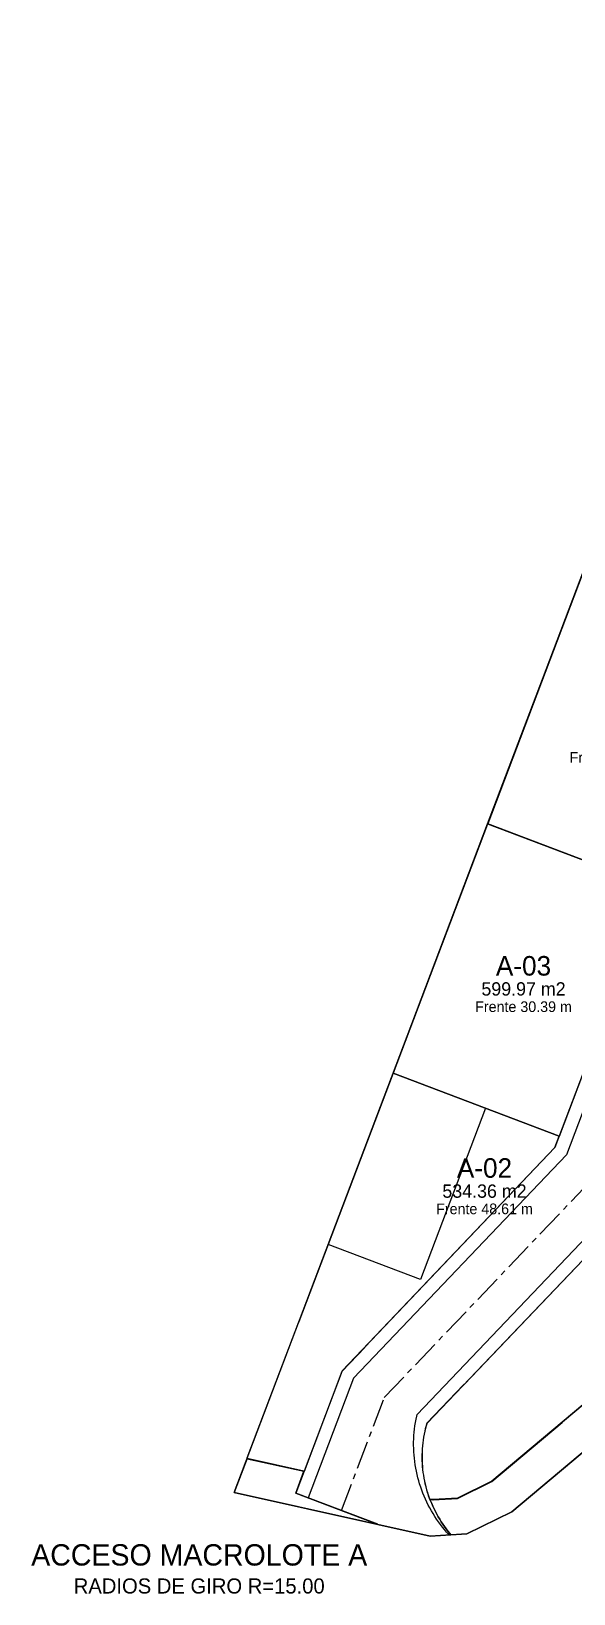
# Model space of a CAD drawing. Header units: metres. Extents: x 357856 to 358234, y 2285113 to 2285465.
# Drawn here: x 357856.5 to 357917.5, y 2285113.2 to 2285289.1 of the extents above; entities that cross this region are included whole.
import ezdxf
from ezdxf.enums import TextEntityAlignment as Align

# ---------------------------------------------------------------- set-up
doc = ezdxf.new("R2010")
doc.units = ezdxf.units.M
doc.linetypes.add('CENTER', pattern=[5.08, 3.175, -0.635, 0.635, -0.635])
for name, color, linetype in [('ACCESO', 1, 'Continuous'), ('BODEGA-HUELLA', 30, 'Continuous'), ('DONACION-AREA-VERDE', 3, 'Continuous'), ('LOTES', 2, 'Continuous'), ('POLIGONO', 5, 'Continuous'), ('TEXTO', 7, 'Continuous'), ('VIAL-ARROYO', 8, 'Continuous'), ('VIAL-DERECHO-VIA', 9, 'Continuous'), ('VIAL-EJE', 1, 'Continuous')]:
    doc.layers.add(name, color=color, linetype=linetype)

msp = doc.modelspace()

# ---------------------------------------------------------------- linework, layer by layer
at = {"layer": 'BODEGA-HUELLA'}
for points in [[(357918.43, 2285227.9), (357937.13, 2285220.81), (357926.5, 2285192.76), (357907.8, 2285199.84), (357918.43, 2285227.9)], [(357907.8, 2285199.84), (357926.5, 2285192.76), (357915.87, 2285164.7), (357897.17, 2285171.79), (357907.8, 2285199.84)], [(357897.16, 2285171.79), (357907.55, 2285167.86), (357900.24, 2285148.57), (357889.85, 2285152.5), (357897.16, 2285171.79)]]:
    msp.add_lwpolyline(points, close=True, dxfattribs=at)
at = {"layer": 'DONACION-AREA-VERDE'}
msp.add_lwpolyline([(358060.71, 2285253.77), (357908.27, 2285125.85), (357908.26, 2285125.85), (357908.26, 2285125.85), (357908.26, 2285125.85), (357908.26, 2285125.85), (357908.26, 2285125.85), (357904.4, 2285123.94), (357904.4, 2285123.94), (357904.4, 2285123.94), (357904.4, 2285123.93), (357904.4, 2285123.93), (357904.4, 2285123.93), (357904.4, 2285123.93), (357904.4, 2285123.93), (357901.66, 2285123.78), (357901.66, 2285123.78), (357901.66, 2285123.78), (357901.66, 2285123.78), (357901.66, 2285123.78), (357901.66, 2285123.78), (357901.66, 2285123.78), (357901.32, 2285123.85), (357901.32, 2285123.85), (357901.32, 2285123.85), (357901.32, 2285123.85), (357901.32, 2285123.85), (357901.32, 2285123.85), (357901.32, 2285123.85), (357901.32, 2285123.85), (357901.32, 2285123.85), (357901.32, 2285123.85), (357901.31, 2285123.85), (357901.31, 2285123.85), (357901.31, 2285123.85), (357901.31, 2285123.85), (357901.31, 2285123.85), (357901.31, 2285123.85), (357901.31, 2285123.84), (357901.31, 2285123.84), (357901.31, 2285123.84), (357901.31, 2285123.84), (357901.31, 2285123.84), (357901.31, 2285123.84), (357901.31, 2285123.84), (357901.31, 2285123.84), (357901.31, 2285123.84), (357901.31, 2285123.84), (357901.38, 2285123.65), (357901.38, 2285123.65), (357901.38, 2285123.65), (357901.38, 2285123.65), (357901.38, 2285123.65), (357901.38, 2285123.65), (357901.51, 2285123.34), (357901.51, 2285123.34), (357901.51, 2285123.34), (357901.51, 2285123.34), (357901.51, 2285123.34), (357901.51, 2285123.34), (357901.64, 2285123.04), (357901.64, 2285123.04), (357901.64, 2285123.04), (357901.64, 2285123.04), (357901.64, 2285123.04), (357901.64, 2285123.04), (357901.78, 2285122.74), (357901.78, 2285122.74), (357901.78, 2285122.74), (357901.78, 2285122.74), (357901.78, 2285122.74), (357901.78, 2285122.74), (357901.93, 2285122.44), (357901.93, 2285122.44), (357901.93, 2285122.44), (357901.93, 2285122.44), (357901.93, 2285122.44), (357901.93, 2285122.44), (357902.08, 2285122.15), (357902.08, 2285122.15), (357902.08, 2285122.15), (357902.08, 2285122.15), (357902.08, 2285122.15), (357902.08, 2285122.15), (357902.24, 2285121.86), (357902.24, 2285121.86), (357902.24, 2285121.86), (357902.24, 2285121.86), (357902.24, 2285121.86), (357902.24, 2285121.86), (357902.41, 2285121.57), (357902.41, 2285121.57), (357902.41, 2285121.57), (357902.41, 2285121.57), (357902.41, 2285121.57), (357902.41, 2285121.57), (357902.59, 2285121.29), (357902.59, 2285121.29), (357902.59, 2285121.29), (357902.59, 2285121.29), (357902.59, 2285121.29), (357902.59, 2285121.29), (357902.77, 2285121.02), (357902.77, 2285121.02), (357902.77, 2285121.02), (357902.77, 2285121.02), (357902.77, 2285121.02), (357902.77, 2285121.02), (357902.96, 2285120.74), (357902.96, 2285120.74), (357902.96, 2285120.74), (357902.96, 2285120.74), (357902.96, 2285120.74), (357902.96, 2285120.74), (357903.15, 2285120.48), (357903.15, 2285120.48), (357903.15, 2285120.48), (357903.15, 2285120.48), (357903.15, 2285120.48), (357903.15, 2285120.48), (357903.36, 2285120.21), (357903.36, 2285120.21), (357903.36, 2285120.21), (357903.36, 2285120.21), (357903.36, 2285120.21), (357903.36, 2285120.21), (357903.56, 2285119.96), (357903.56, 2285119.96), (357903.56, 2285119.96), (357903.56, 2285119.96), (357903.56, 2285119.96), (357903.56, 2285119.96), (357903.67, 2285119.83), (357903.67, 2285119.83), (357903.67, 2285119.83), (357903.67, 2285119.83), (357903.67, 2285119.83), (357903.67, 2285119.83), (357903.67, 2285119.83), (357903.67, 2285119.83), (357903.67, 2285119.83), (357903.67, 2285119.83), (357903.67, 2285119.83), (357903.67, 2285119.83), (357903.67, 2285119.82), (357903.67, 2285119.82), (357903.67, 2285119.82), (357903.67, 2285119.82), (357903.67, 2285119.82), (357903.67, 2285119.82), (357903.68, 2285119.82), (357903.68, 2285119.82), (357903.68, 2285119.82), (357903.68, 2285119.82), (357903.68, 2285119.82), (357903.68, 2285119.82), (357903.68, 2285119.82), (357903.68, 2285119.82), (357903.68, 2285119.82), (357903.68, 2285119.82), (357905.46, 2285119.92), (357905.46, 2285119.92), (357905.46, 2285119.92), (357905.46, 2285119.92), (357905.46, 2285119.92), (357905.46, 2285119.92), (357905.46, 2285119.92), (357905.46, 2285119.92), (357910.51, 2285122.42), (357910.51, 2285122.42), (357910.51, 2285122.42), (357910.51, 2285122.42), (357910.51, 2285122.42), (357910.51, 2285122.42), (358063.94, 2285251.16)], dxfattribs=at)
msp.add_lwpolyline([(357879.28, 2285124.58), (357879.28, 2285124.58), (357879.28, 2285124.58), (357879.28, 2285124.58), (357879.28, 2285124.58), (357879.28, 2285124.57), (357879.28, 2285124.57), (357879.28, 2285124.57), (357879.28, 2285124.57), (357879.28, 2285124.57), (357879.28, 2285124.57), (357879.28, 2285124.57), (357879.28, 2285124.57), (357879.28, 2285124.57), (357879.28, 2285124.57), (357879.28, 2285124.57), (357879.29, 2285124.57), (357879.29, 2285124.57), (357879.29, 2285124.57), (357895.44, 2285120.99), (357895.44, 2285120.99), (357895.44, 2285120.99), (357895.44, 2285120.99), (357895.44, 2285120.99), (357895.45, 2285120.99), (357895.45, 2285120.99), (357895.45, 2285120.99), (357895.45, 2285120.99), (357895.45, 2285120.99), (357895.45, 2285120.99), (357895.45, 2285120.99), (357895.45, 2285120.99), (357895.45, 2285120.99), (357895.45, 2285120.99), (357895.45, 2285120.99), (357895.45, 2285120.99), (357895.45, 2285120.99), (357895.45, 2285120.99), (357895.45, 2285120.99), (357895.45, 2285121), (357895.45, 2285121), (357895.45, 2285121), (357895.45, 2285121), (357895.45, 2285121), (357895.45, 2285121), (357895.45, 2285121), (357895.45, 2285121), (357895.45, 2285121), (357895.45, 2285121), (357895.45, 2285121), (357895.45, 2285121), (357895.45, 2285121.01), (357895.45, 2285121.01), (357895.45, 2285121.01), (357886.21, 2285124.5), (357886.21, 2285124.5), (357886.21, 2285124.5), (357886.21, 2285124.51), (357886.21, 2285124.51), (357886.21, 2285124.51), (357886.21, 2285124.51), (357886.21, 2285124.51), (357886.21, 2285124.51), (357886.21, 2285124.51), (357886.21, 2285124.51), (357886.21, 2285124.51), (357886.21, 2285124.51), (357886.21, 2285124.51), (357886.21, 2285124.51), (357886.21, 2285124.52), (357886.21, 2285124.52), (357886.21, 2285124.52), (357886.21, 2285124.52), (357887.14, 2285126.98), (357887.14, 2285126.98), (357887.14, 2285126.98), (357887.14, 2285126.98), (357887.14, 2285126.98), (357887.14, 2285126.99), (357887.14, 2285126.99), (357887.14, 2285126.99), (357887.14, 2285126.99), (357887.14, 2285126.99), (357887.14, 2285126.99), (357887.14, 2285126.99), (357887.14, 2285126.99), (357887.14, 2285126.99), (357887.14, 2285126.99), (357887.14, 2285126.99), (357887.14, 2285126.99), (357887.14, 2285126.99), (357887.14, 2285126.99), (357887.13, 2285126.99), (357887.13, 2285126.99), (357880.74, 2285128.41), (357880.74, 2285128.41), (357880.74, 2285128.41), (357880.74, 2285128.41), (357880.74, 2285128.41), (357880.74, 2285128.41), (357880.74, 2285128.41), (357880.74, 2285128.41), (357880.73, 2285128.41), (357880.73, 2285128.41), (357880.73, 2285128.41), (357880.73, 2285128.41), (357880.73, 2285128.41), (357880.73, 2285128.41), (357880.73, 2285128.41), (357880.73, 2285128.41), (357880.73, 2285128.41), (357880.73, 2285128.41), (357880.73, 2285128.41), (357879.28, 2285124.58), (357879.28, 2285124.58), (357879.28, 2285124.58)], close=True, dxfattribs=at)
at = {"layer": 'LOTES'}
for points in [[(357918.43, 2285227.89), (357907.81, 2285199.85), (357907.81, 2285199.85), (357907.81, 2285199.85), (357907.81, 2285199.85), (357907.81, 2285199.85), (357907.81, 2285199.85), (357907.81, 2285199.85), (357907.81, 2285199.85), (357907.81, 2285199.85), (357907.81, 2285199.84), (357907.81, 2285199.84), (357907.81, 2285199.84), (357907.81, 2285199.84), (357907.81, 2285199.84), (357907.81, 2285199.84), (357907.81, 2285199.84), (357907.81, 2285199.84), (357907.81, 2285199.84), (357926.49, 2285192.76)], [(357926.49, 2285192.76), (357907.81, 2285199.84), (357907.81, 2285199.84), (357907.81, 2285199.84), (357907.81, 2285199.84), (357907.81, 2285199.84), (357907.81, 2285199.84), (357907.81, 2285199.84), (357907.81, 2285199.84), (357907.8, 2285199.84), (357907.8, 2285199.84), (357907.8, 2285199.84), (357907.8, 2285199.84), (357907.8, 2285199.84), (357907.8, 2285199.84), (357907.8, 2285199.84), (357907.8, 2285199.83), (357907.8, 2285199.83), (357897.17, 2285171.8), (357897.17, 2285171.8), (357897.17, 2285171.8), (357897.17, 2285171.8), (357897.17, 2285171.8), (357897.17, 2285171.8), (357897.17, 2285171.79), (357897.17, 2285171.79), (357897.17, 2285171.79), (357897.17, 2285171.79), (357897.18, 2285171.79), (357897.18, 2285171.79), (357897.18, 2285171.79), (357897.18, 2285171.79), (357897.18, 2285171.79), (357897.18, 2285171.79), (357897.18, 2285171.79), (357897.18, 2285171.79), (357915.86, 2285164.71), (357915.86, 2285164.71), (357915.87, 2285164.71), (357915.87, 2285164.71), (357915.87, 2285164.71), (357915.87, 2285164.71), (357915.87, 2285164.71), (357915.87, 2285164.71), (357915.87, 2285164.71), (357915.87, 2285164.71), (357915.87, 2285164.71), (357915.87, 2285164.71), (357915.87, 2285164.71), (357915.88, 2285164.71), (357915.88, 2285164.71), (357915.88, 2285164.71), (357915.88, 2285164.71), (357926.5, 2285192.75)], [(357924.88, 2285157.42), (357905.15, 2285136.73), (357905.15, 2285136.73), (357905.15, 2285136.73), (357905.15, 2285136.73), (357905.14, 2285136.73), (357905.14, 2285136.72), (357905.14, 2285136.72), (357905.14, 2285136.72), (357905.14, 2285136.72), (357905.13, 2285136.72), (357905.13, 2285136.72), (357905.13, 2285136.72), (357905.13, 2285136.72), (357905.13, 2285136.72), (357905.13, 2285136.72), (357905.12, 2285136.72), (357905.12, 2285136.72), (357905.12, 2285136.72), (357905.12, 2285136.72), (357905.12, 2285136.72), (357905.11, 2285136.72), (357905.11, 2285136.72), (357905.11, 2285136.72), (357905.11, 2285136.72), (357905.11, 2285136.72), (357905.1, 2285136.72), (357905.1, 2285136.72), (357905.1, 2285136.72), (357905.1, 2285136.72), (357905.1, 2285136.72), (357905.1, 2285136.72), (357905.09, 2285136.71), (357905.09, 2285136.71), (357905.09, 2285136.71), (357905.09, 2285136.71), (357905.09, 2285136.71), (357905.09, 2285136.71), (357900.97, 2285132.39), (357900.97, 2285132.39), (357900.97, 2285132.39), (357900.97, 2285132.39), (357900.97, 2285132.39), (357900.97, 2285132.39), (357900.97, 2285132.39), (357900.97, 2285132.39), (357900.97, 2285132.39), (357900.97, 2285132.39), (357900.97, 2285132.39), (357900.97, 2285132.39), (357900.97, 2285132.39), (357900.97, 2285132.39), (357900.97, 2285132.39), (357900.97, 2285132.38), (357900.97, 2285132.38), (357900.97, 2285132.38), (357900.97, 2285132.38), (357900.97, 2285132.38), (357900.96, 2285132.38), (357900.96, 2285132.38), (357900.96, 2285132.38), (357900.96, 2285132.38), (357900.96, 2285132.38), (357900.96, 2285132.38), (357900.96, 2285132.37), (357900.96, 2285132.37), (357900.96, 2285132.37), (357900.96, 2285132.37), (357900.96, 2285132.37), (357900.96, 2285132.37), (357900.96, 2285132.37), (357900.96, 2285132.37), (357900.96, 2285132.37), (357900.96, 2285132.37), (357900.96, 2285132.37), (357900.96, 2285132.37), (357900.96, 2285132.37), (357900.96, 2285132.37), (357900.96, 2285132.37), (357900.96, 2285132.37), (357900.89, 2285132.11), (357900.89, 2285132.11), (357900.89, 2285132.11), (357900.89, 2285132.11), (357900.89, 2285132.11), (357900.89, 2285132.11), (357900.81, 2285131.79), (357900.81, 2285131.79), (357900.8, 2285131.79), (357900.8, 2285131.79), (357900.8, 2285131.79), (357900.8, 2285131.79), (357900.73, 2285131.47), (357900.73, 2285131.47), (357900.73, 2285131.47), (357900.73, 2285131.47), (357900.73, 2285131.47), (357900.73, 2285131.47), (357900.66, 2285131.14), (357900.66, 2285131.14), (357900.66, 2285131.14), (357900.66, 2285131.14), (357900.66, 2285131.14), (357900.66, 2285131.14), (357900.6, 2285130.82), (357900.6, 2285130.82), (357900.6, 2285130.82), (357900.6, 2285130.82), (357900.6, 2285130.82), (357900.6, 2285130.82), (357900.55, 2285130.49), (357900.55, 2285130.49), (357900.55, 2285130.49), (357900.55, 2285130.49), (357900.55, 2285130.49), (357900.55, 2285130.49), (357900.51, 2285130.16), (357900.51, 2285130.16), (357900.51, 2285130.16), (357900.51, 2285130.16), (357900.51, 2285130.16), (357900.51, 2285130.16), (357900.48, 2285129.83), (357900.48, 2285129.83), (357900.48, 2285129.83), (357900.48, 2285129.83), (357900.48, 2285129.83), (357900.48, 2285129.83), (357900.45, 2285129.5), (357900.45, 2285129.5), (357900.45, 2285129.5), (357900.45, 2285129.5), (357900.45, 2285129.5), (357900.45, 2285129.5), (357900.43, 2285129.17), (357900.43, 2285129.17), (357900.43, 2285129.17), (357900.43, 2285129.17), (357900.43, 2285129.17), (357900.43, 2285129.17), (357900.42, 2285128.84), (357900.42, 2285128.84), (357900.42, 2285128.83), (357900.42, 2285128.83), (357900.42, 2285128.83), (357900.42, 2285128.83), (357900.42, 2285128.5), (357900.42, 2285128.5), (357900.42, 2285128.5), (357900.42, 2285128.5), (357900.42, 2285128.5), (357900.42, 2285128.5), (357900.42, 2285128.17), (357900.42, 2285128.17), (357900.42, 2285128.17), (357900.42, 2285128.17), (357900.42, 2285128.17), (357900.42, 2285128.17), (357900.44, 2285127.84), (357900.44, 2285127.84), (357900.44, 2285127.84), (357900.44, 2285127.84), (357900.44, 2285127.84), (357900.44, 2285127.84), (357900.46, 2285127.51), (357900.46, 2285127.51), (357900.46, 2285127.51), (357900.46, 2285127.51), (357900.46, 2285127.51), (357900.46, 2285127.51), (357900.49, 2285127.18), (357900.49, 2285127.18), (357900.49, 2285127.18), (357900.49, 2285127.18), (357900.49, 2285127.18), (357900.49, 2285127.18), (357900.53, 2285126.85), (357900.53, 2285126.85), (357900.53, 2285126.85), (357900.53, 2285126.85), (357900.53, 2285126.85), (357900.53, 2285126.85), (357900.58, 2285126.52), (357900.58, 2285126.52), (357900.58, 2285126.52), (357900.58, 2285126.52), (357900.58, 2285126.52), (357900.58, 2285126.52), (357900.63, 2285126.19), (357900.63, 2285126.19), (357900.63, 2285126.19), (357900.63, 2285126.19), (357900.63, 2285126.19), (357900.63, 2285126.19), (357900.69, 2285125.87), (357900.69, 2285125.87), (357900.69, 2285125.86), (357900.69, 2285125.86), (357900.69, 2285125.86), (357900.69, 2285125.86), (357900.77, 2285125.54), (357900.77, 2285125.54), (357900.77, 2285125.54), (357900.77, 2285125.54), (357900.77, 2285125.54), (357900.77, 2285125.54), (357900.84, 2285125.22), (357900.84, 2285125.22), (357900.84, 2285125.22), (357900.84, 2285125.22), (357900.84, 2285125.22), (357900.84, 2285125.22), (357900.93, 2285124.9), (357900.93, 2285124.9), (357900.93, 2285124.9), (357900.93, 2285124.9), (357900.93, 2285124.9), (357900.93, 2285124.9), (357901.02, 2285124.58), (357901.02, 2285124.58), (357901.02, 2285124.58), (357901.02, 2285124.58), (357901.02, 2285124.58), (357901.02, 2285124.58), (357901.13, 2285124.26), (357901.13, 2285124.26), (357901.13, 2285124.26), (357901.13, 2285124.26), (357901.13, 2285124.26), (357901.13, 2285124.26), (357901.24, 2285123.95), (357901.24, 2285123.95), (357901.24, 2285123.95), (357901.24, 2285123.95), (357901.24, 2285123.95), (357901.24, 2285123.95), (357901.28, 2285123.85), (357901.28, 2285123.85), (357901.28, 2285123.85), (357901.28, 2285123.84), (357901.28, 2285123.84), (357901.28, 2285123.84), (357901.28, 2285123.84), (357901.28, 2285123.84), (357901.28, 2285123.84), (357901.28, 2285123.84), (357901.28, 2285123.84), (357901.28, 2285123.84), (357901.28, 2285123.84), (357901.28, 2285123.84), (357901.28, 2285123.84), (357901.28, 2285123.83), (357901.28, 2285123.83), (357901.29, 2285123.83), (357901.29, 2285123.83), (357901.29, 2285123.83), (357901.29, 2285123.83), (357901.29, 2285123.83), (357901.29, 2285123.83), (357901.29, 2285123.82), (357901.3, 2285123.82), (357901.3, 2285123.82), (357901.3, 2285123.82), (357901.3, 2285123.82), (357901.3, 2285123.82), (357901.31, 2285123.82), (357901.31, 2285123.82), (357901.31, 2285123.82), (357901.31, 2285123.82), (357901.31, 2285123.82), (357901.32, 2285123.82), (357901.32, 2285123.82), (357901.32, 2285123.82), (357901.32, 2285123.82), (357901.32, 2285123.82), (357901.32, 2285123.82), (357901.33, 2285123.82), (357901.65, 2285123.75), (357901.65, 2285123.75), (357901.65, 2285123.75), (357901.65, 2285123.75), (357901.65, 2285123.75), (357901.65, 2285123.75), (357901.65, 2285123.75), (357901.65, 2285123.75), (357901.65, 2285123.75), (357901.65, 2285123.75), (357901.65, 2285123.75), (357901.65, 2285123.75), (357901.65, 2285123.75), (357901.65, 2285123.75), (357901.65, 2285123.75), (357901.65, 2285123.75), (357901.65, 2285123.75), (357901.65, 2285123.75), (357901.66, 2285123.75), (357901.66, 2285123.75), (357901.66, 2285123.75), (357901.66, 2285123.75), (357901.66, 2285123.75), (357901.66, 2285123.75), (357901.66, 2285123.75), (357901.66, 2285123.75), (357901.66, 2285123.75), (357901.66, 2285123.75), (357901.66, 2285123.75), (357901.66, 2285123.75), (357901.66, 2285123.75), (357901.66, 2285123.75), (357901.66, 2285123.75), (357901.66, 2285123.75), (357901.66, 2285123.75), (357901.66, 2285123.75), (357904.4, 2285123.9), (357904.4, 2285123.9), (357904.4, 2285123.9), (357904.4, 2285123.9), (357904.4, 2285123.9), (357904.4, 2285123.9), (357904.4, 2285123.9), (357904.4, 2285123.9), (357904.4, 2285123.9), (357904.4, 2285123.9), (357904.4, 2285123.9), (357904.4, 2285123.9), (357904.4, 2285123.9), (357904.4, 2285123.9), (357904.4, 2285123.9), (357904.4, 2285123.9), (357904.4, 2285123.91), (357904.4, 2285123.91), (357904.4, 2285123.91), (357904.4, 2285123.91), (357904.41, 2285123.91), (357904.41, 2285123.91), (357904.41, 2285123.91), (357904.41, 2285123.91), (357904.41, 2285123.91), (357904.41, 2285123.91), (357904.41, 2285123.91), (357904.41, 2285123.91), (357904.41, 2285123.91), (357904.41, 2285123.91), (357904.41, 2285123.91), (357904.41, 2285123.91), (357904.41, 2285123.91), (357904.41, 2285123.91), (357904.41, 2285123.91), (357904.41, 2285123.91), (357904.41, 2285123.91), (357904.41, 2285123.91), (357904.41, 2285123.91), (357904.41, 2285123.91), (357908.28, 2285125.82), (357908.28, 2285125.82), (357908.28, 2285125.82), (357908.28, 2285125.82), (357908.28, 2285125.82), (357908.28, 2285125.82), (357908.28, 2285125.83), (357908.28, 2285125.83), (357908.28, 2285125.83), (357908.28, 2285125.83), (357908.28, 2285125.83), (357908.28, 2285125.83), (357908.28, 2285125.83), (357908.28, 2285125.83), (357908.28, 2285125.83), (357908.28, 2285125.83), (357908.28, 2285125.83), (357908.28, 2285125.83), (357908.28, 2285125.83), (357908.28, 2285125.83), (357908.28, 2285125.83), (357908.28, 2285125.83), (357908.28, 2285125.83), (357908.28, 2285125.83), (357908.28, 2285125.83), (357908.28, 2285125.83), (357908.28, 2285125.83), (357908.28, 2285125.83), (357908.28, 2285125.83), (357908.28, 2285125.83), (357908.28, 2285125.83), (357908.28, 2285125.83), (357908.28, 2285125.83), (357908.28, 2285125.83), (357908.28, 2285125.83), (357908.28, 2285125.83), (357908.28, 2285125.83), (357908.28, 2285125.83), (357908.28, 2285125.83), (357908.28, 2285125.83), (357908.28, 2285125.83), (357908.28, 2285125.83), (357908.28, 2285125.83), (357908.28, 2285125.83), (357916.19, 2285132.47), (357916.19, 2285132.47), (357916.2, 2285132.47), (357916.2, 2285132.47), (357916.2, 2285132.47), (357916.2, 2285132.47), (357916.2, 2285132.47), (357916.2, 2285132.47), (357916.2, 2285132.47), (357916.2, 2285132.48), (357916.2, 2285132.48), (357916.2, 2285132.48), (357916.2, 2285132.48), (357916.21, 2285132.48), (357916.21, 2285132.48), (357916.21, 2285132.49), (357916.21, 2285132.49), (357916.21, 2285132.49), (357916.21, 2285132.49), (357916.21, 2285132.49), (357916.21, 2285132.5), (357916.21, 2285132.5), (357916.21, 2285132.5), (357916.21, 2285132.5), (357916.21, 2285132.5), (357916.21, 2285132.5), (357916.21, 2285132.51), (357916.21, 2285132.51), (357916.21, 2285132.51), (357916.21, 2285132.51), (357916.21, 2285132.51), (357916.21, 2285132.52), (357916.21, 2285132.52), (357916.21, 2285132.52), (357916.21, 2285132.52), (357916.21, 2285132.52), (357916.22, 2285132.52), (357942.5, 2285154.58)]]:
    msp.add_lwpolyline(points, dxfattribs=at)
msp.add_lwpolyline([(357880.73, 2285128.38), (357880.74, 2285128.38), (357880.74, 2285128.38), (357880.74, 2285128.38), (357880.74, 2285128.38), (357880.74, 2285128.38), (357880.74, 2285128.38), (357880.74, 2285128.38), (357887.13, 2285126.97), (357887.13, 2285126.97), (357887.13, 2285126.97), (357887.13, 2285126.97), (357887.13, 2285126.97), (357887.13, 2285126.96), (357887.13, 2285126.96), (357887.13, 2285126.96), (357887.13, 2285126.96), (357887.13, 2285126.96), (357887.14, 2285126.96), (357887.14, 2285126.96), (357887.14, 2285126.96), (357887.14, 2285126.96), (357887.14, 2285126.96), (357887.14, 2285126.96), (357887.15, 2285126.96), (357887.15, 2285126.96), (357887.15, 2285126.97), (357887.15, 2285126.97), (357887.15, 2285126.97), (357887.16, 2285126.97), (357887.16, 2285126.97), (357887.16, 2285126.97), (357887.16, 2285126.97), (357887.16, 2285126.97), (357887.16, 2285126.97), (357887.17, 2285126.97), (357887.17, 2285126.97), (357887.17, 2285126.98), (357887.17, 2285126.98), (357887.17, 2285126.98), (357887.17, 2285126.98), (357887.17, 2285126.98), (357887.17, 2285126.98), (357887.17, 2285126.99), (357887.18, 2285126.99), (357887.18, 2285126.99), (357887.18, 2285126.99), (357887.18, 2285126.99), (357887.18, 2285126.99), (357887.18, 2285126.99), (357887.18, 2285126.99), (357887.18, 2285126.99), (357887.18, 2285126.99), (357887.18, 2285126.99), (357887.18, 2285126.99), (357891.44, 2285138.25), (357891.44, 2285138.25), (357891.44, 2285138.25), (357891.45, 2285138.25), (357891.45, 2285138.25), (357893.97, 2285140.9), (357893.97, 2285140.9), (357893.97, 2285140.9), (357893.97, 2285140.9), (357893.97, 2285140.9), (357893.97, 2285140.9), (357893.97, 2285140.9), (357893.97, 2285140.9), (357893.97, 2285140.9), (357893.97, 2285140.9), (357893.97, 2285140.91), (357893.97, 2285140.91), (357893.97, 2285140.91), (357893.98, 2285140.91), (357893.98, 2285140.91), (357893.98, 2285140.92), (357893.98, 2285140.92), (357893.98, 2285140.92), (357893.98, 2285140.92), (357893.98, 2285140.92), (357893.98, 2285140.93), (357893.98, 2285140.93), (357893.98, 2285140.93), (357893.98, 2285140.93), (357893.98, 2285140.93), (357893.98, 2285140.93), (357893.98, 2285140.93), (357893.97, 2285140.94), (357893.97, 2285140.94), (357893.97, 2285140.94), (357893.97, 2285140.94), (357893.97, 2285140.94), (357893.98, 2285140.95), (357893.98, 2285140.95), (357893.98, 2285140.95), (357893.98, 2285140.95), (357893.98, 2285140.95), (357893.98, 2285140.95), (357915.38, 2285163.4), (357915.38, 2285163.4), (357915.38, 2285163.41), (357915.38, 2285163.41), (357915.38, 2285163.41), (357915.87, 2285164.68), (357915.87, 2285164.69), (357915.87, 2285164.69), (357915.87, 2285164.69), (357915.87, 2285164.69), (357915.87, 2285164.69), (357915.87, 2285164.7), (357915.87, 2285164.7), (357915.87, 2285164.7), (357915.86, 2285164.7), (357915.86, 2285164.7), (357915.86, 2285164.7), (357915.86, 2285164.71), (357915.86, 2285164.71), (357915.86, 2285164.71), (357915.86, 2285164.71), (357915.85, 2285164.71), (357897.19, 2285171.78), (357897.19, 2285171.78), (357897.19, 2285171.78), (357897.18, 2285171.78), (357897.18, 2285171.78), (357897.18, 2285171.78), (357897.18, 2285171.78), (357897.18, 2285171.78), (357897.17, 2285171.78), (357897.17, 2285171.78), (357897.17, 2285171.78), (357897.17, 2285171.78), (357897.17, 2285171.78), (357897.17, 2285171.78), (357897.17, 2285171.77), (357897.16, 2285171.77), (357897.16, 2285171.77), (357886.55, 2285143.78), (357886.55, 2285143.77), (357886.55, 2285143.77), (357886.55, 2285143.77), (357886.55, 2285143.77), (357886.55, 2285143.77), (357886.55, 2285143.77), (357886.55, 2285143.77), (357886.54, 2285143.77), (357886.54, 2285143.76), (357886.54, 2285143.76), (357886.54, 2285143.76), (357886.54, 2285143.76), (357886.54, 2285143.76), (357886.54, 2285143.76), (357886.53, 2285143.76), (357886.53, 2285143.76), (357886.53, 2285143.76), (357886.53, 2285143.76), (357886.53, 2285143.76), (357886.52, 2285143.76), (357886.52, 2285143.76), (357886.52, 2285143.76), (357886.52, 2285143.75), (357886.52, 2285143.75), (357886.52, 2285143.75), (357886.52, 2285143.75), (357886.51, 2285143.75), (357886.51, 2285143.75), (357886.51, 2285143.75), (357886.51, 2285143.74), (357886.51, 2285143.74), (357886.51, 2285143.74), (357886.51, 2285143.74), (357886.51, 2285143.74), (357886.51, 2285143.74), (357886.51, 2285143.74), (357886.51, 2285143.74), (357880.71, 2285128.44), (357880.71, 2285128.44), (357880.71, 2285128.44), (357880.71, 2285128.43), (357880.71, 2285128.43), (357880.71, 2285128.43), (357880.71, 2285128.43), (357880.71, 2285128.43), (357880.71, 2285128.43), (357880.71, 2285128.43), (357880.71, 2285128.43), (357880.71, 2285128.43), (357880.71, 2285128.43), (357880.71, 2285128.43), (357880.71, 2285128.42), (357880.71, 2285128.42), (357880.71, 2285128.42), (357880.71, 2285128.42), (357880.71, 2285128.42), (357880.71, 2285128.41), (357880.71, 2285128.41), (357880.71, 2285128.41), (357880.71, 2285128.41), (357880.71, 2285128.41), (357880.71, 2285128.4), (357880.71, 2285128.4), (357880.71, 2285128.4), (357880.71, 2285128.4), (357880.71, 2285128.4), (357880.71, 2285128.4), (357880.72, 2285128.39), (357880.72, 2285128.39), (357880.72, 2285128.39), (357880.72, 2285128.39), (357880.72, 2285128.39), (357880.72, 2285128.39), (357880.72, 2285128.39), (357880.73, 2285128.39), (357880.73, 2285128.39), (357880.73, 2285128.38), (357880.73, 2285128.38), (357880.73, 2285128.38), (357880.73, 2285128.38), (357880.73, 2285128.38), (357880.73, 2285128.38)], close=True, dxfattribs=at)
at = {"layer": 'POLIGONO'}
msp.add_lwpolyline([(357879.27, 2285124.57), (357941.62, 2285289.07), (358060.31, 2285262.57), (358062.26, 2285261.77), (358063.93, 2285260.34), (358065.12, 2285258.56), (358065.64, 2285256.29), (358065.51, 2285254.15), (358063.95, 2285251.17), (357910.51, 2285122.42), (357905.46, 2285119.92), (357901.33, 2285119.68), (357879.27, 2285124.57)], close=True, dxfattribs=at)
at = {"layer": 'VIAL-ARROYO'}
msp.add_lwpolyline([(357949.17, 2285248.33), (357916.68, 2285162.59), (357916.68, 2285162.59), (357916.68, 2285162.59), (357916.68, 2285162.59), (357916.67, 2285162.59), (357892.71, 2285137.45), (357892.71, 2285137.45), (357892.71, 2285137.45), (357892.71, 2285137.45), (357892.71, 2285137.45), (357887.61, 2285123.99), (357887.61, 2285123.98), (357887.61, 2285123.98), (357887.61, 2285123.98), (357887.61, 2285123.98), (357887.61, 2285123.98), (357887.61, 2285123.98), (357887.61, 2285123.98), (357887.61, 2285123.98), (357887.61, 2285123.98), (357887.61, 2285123.98), (357887.61, 2285123.98), (357887.61, 2285123.98), (357887.61, 2285123.97), (357887.61, 2285123.97), (357887.62, 2285123.97), (357887.62, 2285123.97), (357895.08, 2285121.15), (357895.58, 2285120.96), (357895.58, 2285120.96), (357901.33, 2285119.68), (357901.33, 2285119.68), (357901.33, 2285119.68), (357901.33, 2285119.68), (357901.33, 2285119.68), (357903.44, 2285119.8), (357903.44, 2285119.8), (357903.45, 2285119.8), (357903.45, 2285119.8), (357903.45, 2285119.8), (357903.45, 2285119.81), (357903.45, 2285119.81), (357903.45, 2285119.81), (357903.45, 2285119.81), (357903.45, 2285119.81), (357903.45, 2285119.81), (357903.45, 2285119.81), (357903.45, 2285119.81), (357903.45, 2285119.81), (357903.45, 2285119.81), (357903.45, 2285119.81), (357903.45, 2285119.81), (357903.45, 2285119.82), (357903.45, 2285119.82), (357903.45, 2285119.82), (357903.45, 2285119.82), (357903.45, 2285119.82), (357903.45, 2285119.82), (357903.45, 2285119.82), (357903.43, 2285119.85), (357903.43, 2285119.85), (357903.18, 2285120.12), (357903.18, 2285120.12), (357902.94, 2285120.4), (357902.94, 2285120.4), (357902.71, 2285120.69), (357902.71, 2285120.69), (357902.49, 2285120.98), (357902.49, 2285120.98), (357902.27, 2285121.28), (357902.27, 2285121.28), (357902.06, 2285121.58), (357902.06, 2285121.58), (357901.86, 2285121.89), (357901.86, 2285121.89), (357901.66, 2285122.2), (357901.66, 2285122.2), (357901.47, 2285122.51), (357901.47, 2285122.51), (357901.29, 2285122.84), (357901.29, 2285122.84), (357901.12, 2285123.16), (357901.12, 2285123.16), (357900.96, 2285123.49), (357900.96, 2285123.49), (357900.8, 2285123.83), (357900.8, 2285123.83), (357900.66, 2285124.16), (357900.66, 2285124.16), (357900.52, 2285124.5), (357900.52, 2285124.5), (357900.39, 2285124.85), (357900.39, 2285124.85), (357900.27, 2285125.2), (357900.27, 2285125.2), (357900.15, 2285125.55), (357900.15, 2285125.55), (357900.05, 2285125.9), (357900.05, 2285125.9), (357899.95, 2285126.25), (357899.95, 2285126.25), (357899.86, 2285126.61), (357899.86, 2285126.61), (357899.79, 2285126.97), (357899.79, 2285126.97), (357899.72, 2285127.33), (357899.72, 2285127.33), (357899.66, 2285127.7), (357899.66, 2285127.7), (357899.6, 2285128.06), (357899.6, 2285128.06), (357899.56, 2285128.43), (357899.56, 2285128.43), (357899.53, 2285128.79), (357899.53, 2285128.79), (357899.5, 2285129.16), (357899.5, 2285129.16), (357899.49, 2285129.53), (357899.49, 2285129.53), (357899.48, 2285129.9), (357899.48, 2285129.9), (357899.48, 2285130.26), (357899.48, 2285130.26), (357899.49, 2285130.63), (357899.49, 2285130.63), (357899.51, 2285131), (357899.51, 2285131), (357899.54, 2285131.37), (357899.54, 2285131.37), (357899.58, 2285131.73), (357899.58, 2285131.73), (357899.63, 2285132.1), (357899.63, 2285132.1), (357899.69, 2285132.46), (357899.69, 2285132.46), (357899.75, 2285132.82), (357899.75, 2285132.82), (357899.83, 2285133.18), (357899.83, 2285133.19), (357899.87, 2285133.36), (357899.87, 2285133.36), (357899.87, 2285133.36), (357899.87, 2285133.36), (357899.87, 2285133.36), (357899.87, 2285133.36), (357923.58, 2285158.24)], dxfattribs=at)
at = {"layer": 'VIAL-DERECHO-VIA'}
msp.add_lwpolyline([(357947.76, 2285248.86), (357915.38, 2285163.41), (357915.38, 2285163.41), (357915.38, 2285163.41), (357915.38, 2285163.41), (357915.38, 2285163.4), (357891.42, 2285138.27), (357891.42, 2285138.27), (357891.42, 2285138.27), (357891.42, 2285138.27), (357891.42, 2285138.26), (357886.21, 2285124.52), (357886.21, 2285124.52), (357886.21, 2285124.52), (357886.21, 2285124.52), (357886.21, 2285124.51), (357886.21, 2285124.51), (357886.21, 2285124.51), (357886.21, 2285124.51), (357886.21, 2285124.51), (357886.21, 2285124.51), (357886.21, 2285124.51), (357886.21, 2285124.51), (357886.21, 2285124.51), (357886.21, 2285124.51), (357886.21, 2285124.51), (357886.21, 2285124.51), (357886.21, 2285124.5), (357886.21, 2285124.5), (357895.58, 2285120.96), (357895.58, 2285120.96), (357901.33, 2285119.68), (357901.33, 2285119.68), (357901.33, 2285119.68), (357901.33, 2285119.68), (357903.66, 2285119.82), (357903.66, 2285119.82), (357903.66, 2285119.82), (357903.67, 2285119.82), (357903.67, 2285119.82), (357903.67, 2285119.82), (357903.67, 2285119.82), (357903.67, 2285119.82), (357903.67, 2285119.82), (357903.67, 2285119.82), (357903.67, 2285119.82), (357903.67, 2285119.82), (357903.67, 2285119.82), (357903.67, 2285119.82), (357903.67, 2285119.82), (357903.67, 2285119.83), (357903.67, 2285119.83), (357903.67, 2285119.83), (357903.67, 2285119.83), (357903.67, 2285119.83), (357903.67, 2285119.83), (357903.67, 2285119.83), (357903.67, 2285119.83), (357903.67, 2285119.83), (357903.56, 2285119.96), (357903.56, 2285119.96), (357903.36, 2285120.21), (357903.36, 2285120.21), (357903.15, 2285120.48), (357903.15, 2285120.48), (357902.96, 2285120.74), (357902.96, 2285120.74), (357902.77, 2285121.02), (357902.77, 2285121.02), (357902.59, 2285121.29), (357902.59, 2285121.29), (357902.41, 2285121.57), (357902.41, 2285121.57), (357902.24, 2285121.86), (357902.24, 2285121.86), (357902.08, 2285122.15), (357902.08, 2285122.15), (357901.93, 2285122.44), (357901.93, 2285122.44), (357901.78, 2285122.74), (357901.78, 2285122.74), (357901.64, 2285123.04), (357901.64, 2285123.04), (357901.51, 2285123.34), (357901.51, 2285123.34), (357901.38, 2285123.65), (357901.38, 2285123.65), (357901.27, 2285123.96), (357901.26, 2285123.96), (357901.16, 2285124.27), (357901.16, 2285124.27), (357901.05, 2285124.59), (357901.05, 2285124.59), (357900.96, 2285124.9), (357900.96, 2285124.91), (357900.87, 2285125.22), (357900.87, 2285125.23), (357900.79, 2285125.55), (357900.79, 2285125.55), (357900.72, 2285125.87), (357900.72, 2285125.87), (357900.66, 2285126.2), (357900.66, 2285126.2), (357900.61, 2285126.52), (357900.61, 2285126.52), (357900.56, 2285126.85), (357900.56, 2285126.85), (357900.52, 2285127.18), (357900.52, 2285127.18), (357900.49, 2285127.51), (357900.49, 2285127.51), (357900.47, 2285127.84), (357900.47, 2285127.84), (357900.45, 2285128.17), (357900.45, 2285128.17), (357900.45, 2285128.5), (357900.45, 2285128.5), (357900.45, 2285128.83), (357900.45, 2285128.83), (357900.46, 2285129.17), (357900.46, 2285129.17), (357900.48, 2285129.5), (357900.48, 2285129.5), (357900.51, 2285129.83), (357900.51, 2285129.83), (357900.54, 2285130.16), (357900.54, 2285130.16), (357900.58, 2285130.48), (357900.58, 2285130.48), (357900.63, 2285130.81), (357900.63, 2285130.81), (357900.69, 2285131.14), (357900.69, 2285131.14), (357900.76, 2285131.46), (357900.76, 2285131.46), (357900.83, 2285131.79), (357900.83, 2285131.79), (357900.92, 2285132.11), (357900.92, 2285132.11), (357900.99, 2285132.36), (357900.99, 2285132.36), (357900.99, 2285132.36), (357900.99, 2285132.37), (357900.99, 2285132.37), (357900.99, 2285132.37), (357924.88, 2285157.43)], dxfattribs=at)
at = {"layer": 'VIAL-EJE', "linetype": 'CENTER'}
msp.add_lwpolyline([(357891.35, 2285122.56), (357896.17, 2285135.28), (357920.13, 2285160.42), (357952.91, 2285246.91)], dxfattribs=at)

# ---------------------------------------------------------------- texts
at = {"layer": 'ACCESO'}
for s, height, p in [('ACCESO MACROLOTE A', 2.4, (357875.35, 2285117.56)), ('RADIOS DE GIRO R=15.00', 1.7, (357875.35, 2285114.06))]:
    msp.add_text(s, height=height, dxfattribs=at).set_placement(p, align=Align.MIDDLE_CENTER)
at = {"layer": 'TEXTO'}
for s, height, p in [('Frente 30.39 m', 1.2, (357922.47, 2285207.33)), ('A-03', 2.2, (357911.84, 2285183.87)), ('599.97 m2', 1.5, (357911.84, 2285181.27)), ('Frente 30.39 m', 1.2, (357911.84, 2285179.27)), ('A-02', 2.2, (357907.45, 2285161.11)), ('534.36 m2', 1.5, (357907.45, 2285158.51)), ('Frente 48.61 m', 1.2, (357907.45, 2285156.51))]:
    msp.add_text(s, height=height, dxfattribs=at).set_placement(p, align=Align.MIDDLE_CENTER)

doc.saveas('drawing.dxf')
